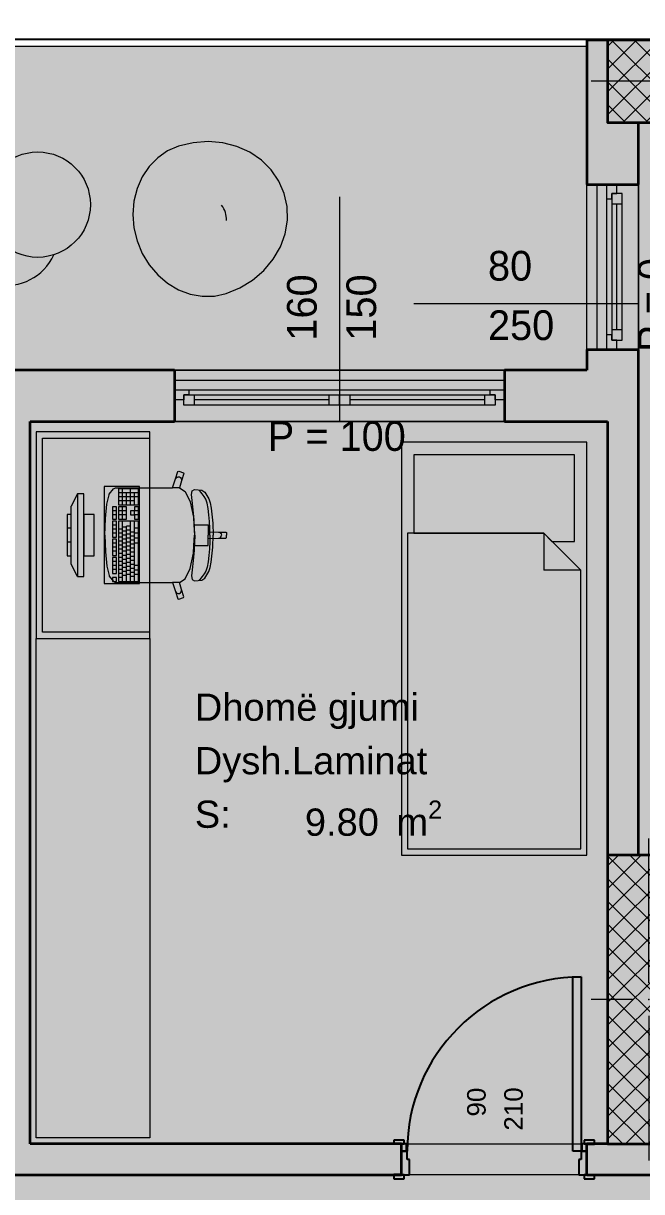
# Model space of a CAD drawing. Header units: millimetres. Extents: x 172821 to 253959, y -36092 to 17885.
# Drawn here: x 197629 to 200626, y 2203 to 7864 of the extents above; entities that cross this region are included whole.
import ezdxf
from ezdxf.enums import TextEntityAlignment as Align

# ---------------------------------------------------------------- set-up
doc = ezdxf.new("R2010")
doc.units = ezdxf.units.MM
doc.header["$MEASUREMENT"] = 0
doc.linetypes.add('Wipeout_Contour', pattern=[1000, 0, -1000])
for name, color, linetype, lineweight in [('A - Fill zone_Pen_No__22', 8, 'Continuous', 35), ('A - Mobilimi_Pen_No__101', 252, 'Continuous', 13), ('A - Mobilimi_Pen_No__18', 9, 'Continuous', 15), ('A - Muret_Pen_No__22', 8, 'Continuous', 35), ('A - Pllaka meskatit_Pen_No__1', 7, 'Continuous', 13), ('A - Pllaka meskatit_Pen_No__22', 8, 'Continuous', 35), ('A - Shtyllat_Pen_No__101', 252, 'Continuous', 13), ('A - Shtyllat_Pen_No__22', 8, 'Continuous', 35), ('ARCHICAD Doors_Pen_No__42', 8, 'Continuous', 25), ('ARCHICAD Windows_Pen_No__101', 252, 'Continuous', 13), ('ARCHICAD Windows_Pen_No__22', 8, 'Continuous', 35), ('ARCHICAD Zone Stamps_Pen_No__101', 252, 'Continuous', 13)]:
    doc.layers.add(name, color=color, linetype=linetype, lineweight=lineweight)
for name, color, linetype, lineweight, true_color in [('A - Fill zone_Pen_No__255', 7, 'Continuous', 13, 0xe8e8e8), ('A - Muret_Pen_No__166', 7, 'Continuous', 13, 0x97cbff), ('A - Muret_Pen_No__82', 7, 'Continuous', 20, 0xaaaaaa), ('ARCHICAD Door Markers_Pen_No__112', 7, 'Continuous', 13, 0xd5aaaa), ('ARCHICAD Window Markers_Pen_No__111', 7, 'Continuous', 13, 0xccccff), ('ARCHICAD Windows_Pen_No__102', 7, 'Continuous', 13, 0xcccccc), ('Model Unit - Zone_Pen_No__102', 7, 'Continuous', 13, 0xcccccc)]:
    doc.layers.add(name, color=color, linetype=linetype, lineweight=lineweight, true_color=true_color)
for name, color, linetype in [('A - Muret', 7, 'Continuous'), ('A - Pllaka meskatit', 7, 'Continuous'), ('A - Shtyllat', 7, 'Continuous'), ('ARCHICAD Window Markers', 7, 'Continuous'), ('ARCHICAD Windows', 7, 'Continuous'), ('Model Unit - Zone', 7, 'Continuous')]:
    doc.layers.add(name, color=color, linetype=linetype)
doc.styles.add('GENERATED_STYLE_1', font='GOTHIC.TTF')
doc.styles.add('GENERATED_STYLE_2', font='arial.ttf')
pattern_1 = [(45, (0, 0), (-55.154327, 55.154327), []), (135, (0, 0), (55.154327, 55.154327), [])]

# ---------------------------------------------------------------- blocks, each defined once
blk = doc.blocks.new('Slab_1', base_point=(232061.1, 7783.8))
at = {"layer": 'A - Pllaka meskatit_Pen_No__1', "color": 7, "linetype": 'Continuous', "lineweight": 13, "flags": 128}
blk.add_lwpolyline([(232061.1, 7783.8), (190161.1, 7783.8), (190161.1, -3216.2), (191111.1, -3216.2), (191111.1, -7116.2), (191511.1, -7116.2), (191511.1, -8316.2), (195311.1, -8316.2), (195311.1, -7116.2), (200461.1, -7116.2), (200461.1, -10116.2), (218411.1, -10116.2), (218411.1, -8866.2), (232061.1, -8866.2)], close=True, dxfattribs=at)
blk = doc.blocks.new('Dhomë gjumi_Dysh.Laminat _40', base_point=(199036.1, 4283.4))
at = {"layer": 'ARCHICAD Zone Stamps_Pen_No__101', "color": 252, "lineweight": 13, "insert": (198993.5, 4097.7), "char_height": 132, "attachment_point": 1, "style": 'GENERATED_STYLE_2'}
blk.add_mtext('\\A1;{\\pql;\\pt0,6060;\\fArial|b0|i0|c0|p34;9.80\\fArial|b0|i0|c0|p34;\\A1{\\H.66x;\\S^  ;}\\fArial|b0|i0|c0|p34; m\\fArial|b0|i0|c0|p34;\\A1{\\H.66x;\\S2^  ;}}', dxfattribs=at)
at = {"layer": 'ARCHICAD Zone Stamps_Pen_No__101', "color": 252, "lineweight": 13, "style": 'GENERATED_STYLE_2'}
for tag, p in [('DUMMY_849', (199612.3, 4646.4)), ('ROOM_NAME', (198459.8, 4616.3)), ('DUMMY_850', (199612.3, 4387.2)), ('ROOM_NUMBER', (198459.8, 4357)), ('measuredAreaCode', (198459.8, 4097.7))]:
    blk.add_attdef(tag, text='', height=132, dxfattribs=at).set_placement(p, align=Align.TOP_LEFT)
blk = doc.blocks.new('Slab_5', base_point=(232061.1, 7783.8))
at = {"layer": 'A - Pllaka meskatit_Pen_No__22', "color": 8, "linetype": 'Continuous', "lineweight": 35, "flags": 128}
blk.add_lwpolyline([(232061.1, 7783.8), (190161.1, 7783.8), (190161.1, -3216.2), (191111.1, -3216.2), (191111.1, -7116.2), (191511.1, -7116.2), (191511.1, -8316.2), (195311.1, -8316.2), (195311.1, -7116.2), (200461.1, -7116.2), (200461.1, -10116.2), (218411.1, -10116.2), (218411.1, -8866.2), (232061.1, -8866.2)], close=True, dxfattribs=at)
blk = doc.blocks.new('Wall_3', base_point=(232061.1, 7783.8))
at = {"color": 254, "linetype": 'Wipeout_Contour', "lineweight": 0, "ltscale": 791454.667299}
blk.add_wipeout([(195061.1, 7783.8), (195061.1, 7753.8), (200361.1, 7753.8), (200361.1, 7783.8)], dxfattribs=at).dxf.layer = 'A - Muret'
at = {"layer": 'A - Muret_Pen_No__166', "color": 151, "linetype": 'Continuous', "lineweight": 13, "true_color": 0x97cbff, "flags": 128}
for points in [[(200461.1, 7783.8), (195061.1, 7783.8)], [(195061.1, 7753.8), (200361.1, 7753.8)]]:
    blk.add_lwpolyline(points, dxfattribs=at)
at = {"layer": 'A - Muret_Pen_No__22', "color": 8, "linetype": 'Continuous', "lineweight": 35}
blk.add_line((200361.1, 7783.8), (200361.1, 7753.8), dxfattribs=at)
blk = doc.blocks.new('Wall_48', base_point=(197661.1, 6183.8))
at = {"layer": 'A - Muret_Pen_No__82', "linetype": 'Continuous', "lineweight": 0, "true_color": 0xd4d4d4}
blk.add_hatch(color=254, dxfattribs=at).paths.add_polyline_path([(197511.1, 5933.8), (197511.1, 2433.8), (197661.1, 2433.8), (197661.1, 5933.8)])
at = {"layer": 'A - Muret_Pen_No__22', "color": 8, "linetype": 'Continuous', "lineweight": 35, "flags": 128}
for points in [[(197511.1, 5933.8), (197511.1, 2433.8)], [(197661.1, 2433.8), (197661.1, 5933.8)]]:
    blk.add_lwpolyline(points, dxfattribs=at)
blk = doc.blocks.new('Door 25')
at = {"layer": 'ARCHICAD Doors_Pen_No__42', "color": 8, "linetype": 'Continuous', "lineweight": 25}
for p, q in [((382, 0), (382, 844)), ((382, 844), (422, 844)), ((422, 844), (422, 0)), ((-437, 54), (-487, 54)), ((-487, 54), (-487, 35)), ((-487, 35), (-437, 35)), ((-450, 35), (-487, 35)), ((-450, 35), (-487, 35)), ((-425, 35), (-450, 35)), ((-450, 35), (-450, 0)), ((-450, 0), (-450, 35)), ((-450, 0), (-450, 35)), ((-450, 0), (-425, 0)), ((-422, 0), (-450, 0)), ((-450, 0), (-450, -115)), ((-450, -115), (-450, 0)), ((-450, -115), (-450, 0)), ((-437, 35), (-437, 54)), ((-425, 0), (-425, 35)), ((-422, -40), (-422, 0)), ((422, 0), (382, 0)), ((450, 0), (422, 0)), ((422, 0), (422, -40)), ((450, 35), (425, 35)), ((425, 35), (425, 0)), ((425, 0), (450, 0)), ((487, 54), (437, 54)), ((437, 54), (437, 35)), ((437, 35), (487, 35)), ((450, 0), (450, 35)), ((450, 0), (450, 35)), ((450, 0), (450, 35)), ((450, 35), (487, 35)), ((450, 35), (487, 35)), ((450, -115), (450, 0)), ((450, -115), (450, 0)), ((450, -115), (450, 0)), ((487, 35), (487, 54)), ((-410, -40), (-422, -40)), ((-410, -115), (-410, -40)), ((422, -40), (410, -40)), ((410, -40), (410, -115)), ((-437, -115), (-487, -115)), ((-487, -115), (-487, -134)), ((-450, -115), (-487, -115)), ((-450, -115), (-487, -115)), ((-487, -134), (-437, -134)), ((-450, -115), (-410, -115)), ((-437, -134), (-437, -115)), ((410, -115), (450, -115)), ((487, -115), (437, -115)), ((437, -115), (437, -134)), ((437, -134), (487, -134)), ((450, -115), (487, -115)), ((450, -115), (487, -115)), ((487, -134), (487, -115))]:
    blk.add_line(p, q, dxfattribs=at)
blk.add_arc((422, 0), 844, 90, 180, dxfattribs=at)
blk = doc.blocks.new('D Marker 22')
at = {"layer": 'ARCHICAD Door Markers_Pen_No__112', "color": 9, "lineweight": 13, "true_color": 0xd5aaaa, "style": 'GENERATED_STYLE_2'}
for tag, p in [('AC_MarkerText_3', (-165.9, -155.7)), ('AC_MarkerText_2', (14.1, -224))]:
    blk.add_attdef(tag, text='', height=90, rotation=270, dxfattribs=at).set_placement(p, align=Align.BOTTOM_LEFT)
blk = doc.blocks.new('Wall_57', base_point=(203661.1, 2433.8))
at = {"layer": 'A - Muret_Pen_No__82', "linetype": 'Continuous', "lineweight": 0, "true_color": 0xd4d4d4}
for points in [[(196711.1, 2283.8), (199461.1, 2283.8), (199461.1, 2433.8), (196711.1, 2433.8)], [(200361.1, 2283.8), (200961.1, 2283.8), (200961.1, 2433.8), (200361.1, 2433.8)]]:
    blk.add_hatch(color=254, dxfattribs=at).paths.add_polyline_path(points)
at = {"layer": 'A - Muret_Pen_No__22', "color": 8, "linetype": 'Continuous', "lineweight": 35}
for p, q in [((199461.1, 2433.8), (199424.1, 2433.8)), ((199461.1, 2398.8), (199461.1, 2433.8)), ((199461.1, 2283.8), (199461.1, 2398.8)), ((200361.1, 2433.8), (200398.1, 2433.8)), ((200361.1, 2398.8), (200361.1, 2433.8)), ((200361.1, 2283.8), (200361.1, 2398.8)), ((199461.1, 2283.8), (199424.1, 2283.8)), ((200361.1, 2283.8), (200398.1, 2283.8))]:
    blk.add_line(p, q, dxfattribs=at)
at = {"layer": 'A - Muret_Pen_No__22', "color": 8, "linetype": 'Continuous', "lineweight": 35, "flags": 128}
for points in [[(199461.1, 2433.8), (197661.1, 2433.8)], [(200461.1, 2433.8), (200361.1, 2433.8)], [(196711.1, 2283.8), (199461.1, 2283.8)], [(200361.1, 2283.8), (200961.1, 2283.8)]]:
    blk.add_lwpolyline(points, dxfattribs=at)
at = {"layer": 'ARCHICAD Door Markers_Pen_No__112', "color": 9, "lineweight": 13, "true_color": 0xd5aaaa}
ref = blk.add_blockref('D Marker 22', (199911.1, 2283.8), dxfattribs=dict(at, rotation=180))
ref.add_attrib('AC_MarkerText_2', '90', dxfattribs={"color": 9, "lineweight": 13, "true_color": 0xd5aaaa, "height": 90, "rotation": 90, "style": 'GENERATED_STYLE_2'}).set_placement((199896.9, 2566.6), align=Align.BOTTOM_LEFT)
ref.add_attrib('AC_MarkerText_3', '210', dxfattribs={"color": 9, "lineweight": 13, "true_color": 0xd5aaaa, "height": 90, "rotation": 90, "style": 'GENERATED_STYLE_2'}).set_placement((200076.9, 2498.3), align=Align.BOTTOM_LEFT)
at = {"layer": 'ARCHICAD Doors_Pen_No__42', "color": 8, "linetype": 'Continuous', "lineweight": 25, "zscale": 1000}
blk.add_blockref('Door 25', (199911.1, 2398.8), dxfattribs=at)
blk = doc.blocks.new('Double Sash Window 25')
at = {"layer": 'ARCHICAD Windows_Pen_No__101', "color": 252, "linetype": 'Continuous', "lineweight": 13}
for p, q in [((-800, 105), (800, 105)), ((800, 105), (-800, 105)), ((-800, 105), (-800, -95)), ((-800, 0), (-800, 105)), ((800, -95), (800, 105)), ((800, 0), (800, 105)), ((-800, 0), (-755, 0)), ((-800, -50), (-800, 0)), ((-800, -50), (-800, 0)), ((-755, 25), (-705, 25)), ((-755, -25), (-755, 25)), ((-755, 0), (-755, -25)), ((-705, 25), (-50, 25)), ((-705, 25), (-705, -25)), ((-705, 25), (-50, 25)), ((-705, 0), (-50, 0)), ((-50, -25), (-50, 25)), ((-50, 25), (0, 25)), ((0, 25), (0, -25)), ((0, 25), (50, 25)), ((0, -25), (0, 25)), ((50, 25), (705, 25)), ((50, 25), (50, -25)), ((50, 25), (705, 25)), ((50, 0), (705, 0)), ((705, -25), (705, 25)), ((705, 25), (755, 25)), ((755, 25), (755, -25)), ((755, -25), (755, 0)), ((755, 0), (800, 0)), ((800, -50), (800, 0)), ((800, -50), (800, 0)), ((-730, -50), (-800, -50)), ((-800, -145), (-800, -50)), ((-755, -25), (-730, -25)), ((-705, -25), (-755, -25)), ((-730, -25), (-730, -50)), ((0, -50), (-730, -50)), ((-50, -25), (-705, -25)), ((0, -25), (-50, -25)), ((50, -25), (0, -25)), ((730, -50), (0, -50)), ((705, -25), (50, -25)), ((755, -25), (705, -25)), ((730, -50), (730, -25)), ((730, -25), (755, -25)), ((800, -50), (730, -50)), ((800, -145), (800, -50)), ((-800, -95), (800, -95)), ((-800, -145), (800, -145))]:
    blk.add_line(p, q, dxfattribs=at)
blk = doc.blocks.new('W Marker 25_16')
at = {"layer": 'ARCHICAD Window Markers_Pen_No__111', "color": 254, "linetype": 'Continuous', "lineweight": 13, "true_color": 0xccccff}
blk.add_line((0, 840), (0, -250), dxfattribs=at)
at = {"layer": 'ARCHICAD Window Markers_Pen_No__111', "color": 254, "lineweight": 13, "true_color": 0xccccff, "char_height": 144, "attachment_point": 7, "rotation": 90, "style": 'GENERATED_STYLE_1'}
for s, insert in [('\\A1;{\\pql;\\pt0;\\fCentury Gothic|b0|i0|c0|p34;160\\fCentury Gothic|b0|i0|c0|p34;\\A1{\\H.66x;\\S^  ;}\\fCentury Gothic|b0|i0|c0|p34;\\fCentury Gothic|b0|i0|c0|p34;}', (-68.3, 142.5)), ('\\A1;{\\pql;\\pt0;\\fCentury Gothic|b0|i0|c0|p34;150\\fCentury Gothic|b0|i0|c0|p34;\\A1{\\H.66x;\\S^  ;}\\fCentury Gothic|b0|i0|c0|p34;\\fCentury Gothic|b0|i0|c0|p34;}', (219.7, 142.5))]:
    blk.add_mtext(s, dxfattribs=dict(at, insert=insert))
at = {"layer": 'ARCHICAD Window Markers_Pen_No__111', "color": 254, "lineweight": 13, "true_color": 0xccccff, "insert": (-347.6, -433.7), "char_height": 144, "attachment_point": 7, "style": 'GENERATED_STYLE_1'}
blk.add_mtext('\\A1;{\\pql;\\pt0;\\fCentury Gothic|b0|i0|c0|p34;P = 100\\fCentury Gothic|b0|i0|c0|p34;\\A1{\\H.66x;\\S^  ;}\\fCentury Gothic|b0|i0|c0|p34;\\fCentury Gothic|b0|i0|c0|p34;}', dxfattribs=at)
blk = doc.blocks.new('Wall_75', base_point=(194461.1, 6183.8))
at = {"layer": 'A - Muret_Pen_No__82', "linetype": 'Continuous', "lineweight": 0, "true_color": 0xd4d4d4}
for points in [[(198361.1, 6183.8), (197111.1, 6183.8), (197111.1, 5933.8), (198361.1, 5933.8)], [(200361.1, 6183.8), (199961.1, 6183.8), (199961.1, 5933.8), (200361.1, 5933.8)], [(200611.1, 6183.8), (200361.1, 6183.8), (200611.1, 5933.8)], [(200361.1, 5933.8), (200611.1, 5933.8), (200361.1, 6183.8)]]:
    blk.add_hatch(color=254, dxfattribs=at).paths.add_polyline_path(points)
at = {"layer": 'A - Muret_Pen_No__22', "color": 8, "linetype": 'Continuous', "lineweight": 35}
for p, q in [((198361.1, 6183.8), (198361.1, 6088.8)), ((199961.1, 6183.8), (199961.1, 6088.8)), ((198361.1, 6088.8), (198361.1, 6038.8)), ((199961.1, 6088.8), (199961.1, 6038.8)), ((198361.1, 6038.8), (198361.1, 5933.8)), ((199961.1, 6038.8), (199961.1, 5933.8))]:
    blk.add_line(p, q, dxfattribs=at)
at = {"layer": 'A - Muret_Pen_No__22', "color": 8, "linetype": 'Continuous', "lineweight": 35, "flags": 128}
for points in [[(198361.1, 6183.8), (197111.1, 6183.8)], [(200361.1, 6183.8), (199961.1, 6183.8)], [(200611.1, 5933.8), (200611.1, 6183.8)], [(197661.1, 5933.8), (198361.1, 5933.8)], [(199961.1, 5933.8), (200461.1, 5933.8)]]:
    blk.add_lwpolyline(points, dxfattribs=at)
at = {"layer": 'ARCHICAD Window Markers', "color": 254, "lineweight": 13, "true_color": 0xccccff}
blk.add_blockref('W Marker 25_16', (199161.1, 6183.8), dxfattribs=at)
at = {"layer": 'ARCHICAD Windows_Pen_No__101', "color": 252, "linetype": 'Continuous', "lineweight": 13, "zscale": 1000, "rotation": 180}
blk.add_blockref('Double Sash Window 25', (199161.1, 6038.8), dxfattribs=at)
blk = doc.blocks.new('Window 25')
at = {"layer": 'ARCHICAD Windows_Pen_No__101', "color": 252, "linetype": 'Continuous', "lineweight": 13}
for p, q in [((-400, 105), (400, 105)), ((-400, 0), (-355, 0)), ((-355, 25), (-305, 25)), ((-355, -25), (-355, 25)), ((-355, 0), (-355, -25)), ((-305, 25), (-305, -25)), ((-305, 25), (305, 25)), ((-305, 0), (305, 0)), ((305, -25), (305, 25)), ((305, 25), (355, 25)), ((355, 25), (355, -25)), ((355, -25), (355, 0)), ((355, 0), (400, 0)), ((-330, -50), (-400, -50)), ((-355, -25), (-330, -25)), ((-305, -25), (-355, -25)), ((-330, -25), (-330, -50)), ((305, -25), (-305, -25)), ((355, -25), (305, -25)), ((330, -50), (330, -25)), ((330, -25), (355, -25)), ((400, -50), (330, -50)), ((-400, -145), (400, -145))]:
    blk.add_line(p, q, dxfattribs=at)
at = {"layer": 'ARCHICAD Windows_Pen_No__102', "color": 254, "linetype": 'Continuous', "lineweight": 13, "true_color": 0xcccccc}
for p, q in [((400, 105), (-400, 105)), ((-400, 105), (-400, -95)), ((400, -95), (400, 105)), ((-305, 25), (305, 25)), ((330, -50), (-330, -50)), ((-400, -95), (400, -95))]:
    blk.add_line(p, q, dxfattribs=at)
at = {"layer": 'ARCHICAD Windows_Pen_No__22', "color": 8, "linetype": 'Continuous', "lineweight": 35}
for p, q in [((-400, 0), (-400, 105)), ((400, 0), (400, 105)), ((-400, -50), (-400, 0)), ((-400, -50), (-400, 0)), ((400, -50), (400, 0)), ((400, -50), (400, 0)), ((-400, -145), (-400, -50)), ((400, -145), (400, -50))]:
    blk.add_line(p, q, dxfattribs=at)
blk = doc.blocks.new('W Marker 25_34')
at = {"layer": 'ARCHICAD Window Markers_Pen_No__111', "color": 254, "linetype": 'Continuous', "lineweight": 13, "true_color": 0xccccff}
blk.add_line((177, -1090), (177, 0), dxfattribs=at)
at = {"layer": 'ARCHICAD Window Markers_Pen_No__111', "color": 254, "lineweight": 13, "true_color": 0xccccff, "char_height": 144, "attachment_point": 7, "style": 'GENERATED_STYLE_1'}
for s, insert, rotation in [('\\A1;{\\pql;\\pt0;\\fCentury Gothic|b0|i0|c0|p34;P = 0\\fCentury Gothic|b0|i0|c0|p34;\\A1{\\H.66x;\\S^  ;}\\fCentury Gothic|b0|i0|c0|p34;\\fCentury Gothic|b0|i0|c0|p34;}', (412.1, 183.7), 180), ('\\A1;{\\pql;\\pt0;\\fCentury Gothic|b0|i0|c0|p34;250\\fCentury Gothic|b0|i0|c0|p34;\\A1{\\H.66x;\\S^  ;}\\fCentury Gothic|b0|i0|c0|p34;\\fCentury Gothic|b0|i0|c0|p34;}', (396.6, -730), 90), ('\\A1;{\\pql;\\pt0;\\fCentury Gothic|b0|i0|c0|p34;80\\fCentury Gothic|b0|i0|c0|p34;\\A1{\\H.66x;\\S^  ;}\\fCentury Gothic|b0|i0|c0|p34;\\fCentury Gothic|b0|i0|c0|p34;}', (108.6, -730), 90)]:
    blk.add_mtext(s, dxfattribs=dict(at, insert=insert, rotation=rotation))
blk = doc.blocks.new('Wall_80', base_point=(200611.1, 7783.8))
at = {"layer": 'A - Muret_Pen_No__82', "linetype": 'Continuous', "lineweight": 0, "true_color": 0xd4d4d4}
for points in [[(200461.1, 7783.8), (200361.1, 7783.8), (200361.1, 7753.8), (200461.1, 7753.8)], [(200361.1, 7753.8), (200361.1, 7083.8), (200611.1, 7083.8), (200611.1, 7383.8), (200461.1, 7383.8), (200461.1, 7753.8)], [(200361.1, 6183.8), (200611.1, 6183.8), (200611.1, 6283.8), (200361.1, 6283.8)]]:
    blk.add_hatch(color=254, dxfattribs=at).paths.add_polyline_path(points)
at = {"layer": 'A - Muret_Pen_No__166', "color": 151, "linetype": 'Continuous', "lineweight": 13, "true_color": 0x97cbff}
blk.add_line((200461.1, 7783.8), (200361.1, 7783.8), dxfattribs=at)
at = {"layer": 'A - Muret_Pen_No__22', "color": 8, "linetype": 'Continuous', "lineweight": 35}
for p, q in [((200361.1, 7783.8), (200361.1, 7753.8)), ((200361.1, 7083.8), (200456.1, 7083.8)), ((200456.1, 7083.8), (200506.1, 7083.8)), ((200506.1, 7083.8), (200611.1, 7083.8)), ((200361.1, 6283.8), (200456.1, 6283.8)), ((200456.1, 6283.8), (200506.1, 6283.8)), ((200506.1, 6283.8), (200611.1, 6283.8))]:
    blk.add_line(p, q, dxfattribs=at)
at = {"layer": 'A - Muret_Pen_No__22', "color": 8, "linetype": 'Continuous', "lineweight": 35, "flags": 128}
for points in [[(200361.1, 7753.8), (200361.1, 7083.8)], [(200611.1, 7083.8), (200611.1, 7383.8)], [(200361.1, 6283.8), (200361.1, 6183.8)], [(200611.1, 6183.8), (200611.1, 6283.8)]]:
    blk.add_lwpolyline(points, dxfattribs=at)
at = {"layer": 'ARCHICAD Window Markers_Pen_No__111', "color": 254, "lineweight": 13, "true_color": 0xccccff, "rotation": 270}
blk.add_blockref('W Marker 25_34', (200611.1, 6683.8), dxfattribs=at)
at = {"layer": 'ARCHICAD Windows', "color": 21, "linetype": 'Continuous', "lineweight": 18, "true_color": 0xff9955, "xscale": -1, "zscale": 1000, "rotation": 270}
blk.add_blockref('Window 25', (200506.1, 6683.8), dxfattribs=at)
blk = doc.blocks.new('Wall_372', base_point=(200611.1, 6183.8))
at = {"layer": 'A - Muret_Pen_No__82', "linetype": 'Continuous', "lineweight": 0, "true_color": 0xd4d4d4}
blk.add_hatch(color=254, dxfattribs=at).paths.add_polyline_path([(200461.1, 5933.8), (200461.1, 3833.8), (200611.1, 3833.8), (200611.1, 5933.8)])
at = {"layer": 'A - Muret_Pen_No__22', "color": 8, "linetype": 'Continuous', "lineweight": 35, "flags": 128}
for points in [[(200461.1, 5933.8), (200461.1, 3833.8)], [(200611.1, 3833.8), (200611.1, 5933.8)]]:
    blk.add_lwpolyline(points, dxfattribs=at)
blk = doc.blocks.new('Column_40', base_point=(200661.1, 3133.8))
at = {"layer": 'A - Shtyllat_Pen_No__101', "linetype": 'Continuous', "lineweight": 13}
h = blk.add_hatch(dxfattribs=at)
h.set_pattern_fill('Concrete_Block', color=252, style=0, pattern_type=2)
h.set_pattern_definition(pattern_1)
h.paths.add_polyline_path([(200861.1, 3833.8), (200461.1, 3833.8), (200461.1, 2433.8), (200861.1, 2433.8)])
at = {"layer": 'A - Shtyllat_Pen_No__101', "color": 252, "linetype": 'Continuous', "lineweight": 13}
for p, q in [((200661.1, 3213.8), (200661.1, 3913.8)), ((200581.1, 3133.8), (200381.1, 3133.8)), ((200741.1, 3133.8), (200941.1, 3133.8)), ((200661.1, 3053.8), (200661.1, 2353.8))]:
    blk.add_line(p, q, dxfattribs=at)
blk.add_point((200661.1, 3133.8), dxfattribs=at)
at = {"layer": 'A - Shtyllat_Pen_No__22', "color": 8, "linetype": 'Continuous', "lineweight": 35, "flags": 128}
blk.add_lwpolyline([(200861.1, 3833.8), (200461.1, 3833.8), (200461.1, 2433.8), (200861.1, 2433.8)], close=True, dxfattribs=at)
blk = doc.blocks.new('Column_52', base_point=(201161.1, 7583.8))
at = {"layer": 'A - Shtyllat_Pen_No__101', "linetype": 'Continuous', "lineweight": 13}
h = blk.add_hatch(dxfattribs=at)
h.set_pattern_fill('Concrete_Block', color=252, style=0, pattern_type=2)
h.set_pattern_definition(pattern_1)
h.paths.add_polyline_path([(201861.1, 7383.8), (201861.1, 7783.8), (200461.1, 7783.8), (200461.1, 7383.8)])
at = {"layer": 'A - Shtyllat_Pen_No__101', "color": 252, "linetype": 'Continuous', "lineweight": 13}
for p, q in [((201161.1, 7663.8), (201161.1, 7863.8)), ((201081.1, 7583.8), (200381.1, 7583.8)), ((201241.1, 7583.8), (201941.1, 7583.8)), ((201161.1, 7503.8), (201161.1, 7303.8))]:
    blk.add_line(p, q, dxfattribs=at)
blk.add_point((201161.1, 7583.8), dxfattribs=at)
at = {"layer": 'A - Shtyllat_Pen_No__22', "color": 8, "linetype": 'Continuous', "lineweight": 35, "flags": 128}
blk.add_lwpolyline([(201861.1, 7383.8), (201861.1, 7783.8), (200461.1, 7783.8), (200461.1, 7383.8)], close=True, dxfattribs=at)
blk = doc.blocks.new('Bean Bag 24')
at = {"layer": 'A - Mobilimi_Pen_No__18', "color": 9, "linetype": 'Continuous', "lineweight": 15}
for p, q in [((309.9, 743.7), (246.7, 724.8)), ((375, 750), (309.9, 743.7)), ((440.1, 743.7), (375, 750)), ((503.3, 724.8), (440.1, 743.7)), ((187.5, 694), (134, 652.2)), ((246.7, 724.8), (187.5, 694)), ((562.5, 694), (503.3, 724.8)), ((616, 652.2), (562.5, 694)), ((134, 652.2), (87.7, 600.7)), ((662.3, 600.7), (616, 652.2)), ((87.7, 600.7), (50.2, 541.1)), ((699.8, 541.1), (662.3, 600.7)), ((50.2, 541.1), (22.6, 475.1)), ((727.4, 475.1), (699.8, 541.1)), ((22.6, 475.1), (5.7, 404.7)), ((744.3, 404.7), (727.4, 475.1)), ((5.7, 404.7), (0, 332.2)), ((750, 332.2), (744.3, 404.7)), ((0, 332.2), (5.7, 274.5)), ((744.3, 274.5), (750, 332.2)), ((5.7, 274.5), (22.6, 218.6)), ((727.4, 218.6), (744.3, 274.5)), ((22.6, 218.6), (50.2, 166.1)), ((699.8, 166.1), (727.4, 218.6)), ((50.2, 166.1), (87.7, 118.7)), ((87.7, 118.7), (134, 77.7)), ((616, 77.7), (662.3, 118.7)), ((662.3, 118.7), (699.8, 166.1)), ((134, 77.7), (187.5, 44.5)), ((562.5, 44.5), (616, 77.7)), ((187.5, 44.5), (246.7, 20)), ((246.7, 20), (309.9, 5)), ((309.9, 5), (375, 0)), ((375, 0), (440.1, 5)), ((440.1, 5), (503.3, 20)), ((503.3, 20), (562.5, 44.5))]:
    blk.add_line(p, q, dxfattribs=at)
blk.add_arc((375, 337.5), 112.5, 70, 110, dxfattribs=at)
blk = doc.blocks.new('Dining Table 01 25')
at = {"layer": 'A - Mobilimi_Pen_No__18', "color": 9, "linetype": 'Continuous', "lineweight": 15}
for p, q in [((2420, 550), (0, 550)), ((0, 550), (0, 0)), ((2420, 0), (2420, 550)), ((0, 0), (2420, 0))]:
    blk.add_line(p, q, dxfattribs=at)
at = {"layer": 'A - Mobilimi_Pen_No__18', "color": 9, "linetype": 'Continuous', "lineweight": 15, "flags": 128}
blk.add_lwpolyline([(0, 0), (2420, 0), (2420, 550), (0, 550)], close=True, dxfattribs=at)
blk = doc.blocks.new('Office Workstation Solo 25_2')
at = {"layer": 'A - Mobilimi_Pen_No__18', "color": 9, "linetype": 'Continuous', "lineweight": 15}
for p, q in [((-970, 0), (-1000, 0)), ((-1000, 0), (-1000, -30)), ((-30, 0), (-970, 0)), ((0, 0), (-30, 0)), ((0, -30), (0, 0)), ((-1000, -30), (-1000, -550)), ((-970, -30), (-30, -30)), ((-970, -550), (-970, -30)), ((-30, -30), (-30, -550)), ((0, -550), (0, -30)), ((-400, -150), (-600, -150)), ((-600, -150), (-600, -170)), ((-533.3, -170), (-533.3, -150)), ((-466.7, -170), (-466.7, -150)), ((-400, -170), (-400, -150)), ((-700, -200), (-640, -170)), ((-300, -200), (-700, -200)), ((-700, -200), (-700, -230)), ((-640, -170), (-360, -170)), ((-600, -170), (-400, -170)), ((-300, -200), (-360, -170)), ((-300, -230), (-300, -200)), ((-700, -230), (-300, -230)), ((-400, -230), (-600, -230)), ((-600, -230), (-600, -280)), ((-600, -280), (-400, -280)), ((-400, -280), (-400, -230)), ((-581.1, -335.2), (-649.9, -342.4)), ((-580, -335.1), (-581.1, -335.2)), ((-500, -332.6), (-580, -335.1)), ((-500, -332.6), (-420, -335.1)), ((-420, -335.1), (-418.9, -335.2)), ((-418.9, -335.2), (-350.1, -342.4)), ((-724.7, -375.1), (-729.3, -383.7)), ((-729.3, -383.7), (-729.3, -414.7)), ((-705.6, -369.1), (-725.2, -369.1)), ((-725.2, -369.1), (-725.2, -388.5)), ((-725.2, -388.5), (-705.6, -388.5)), ((-697.9, -353.9), (-724.7, -375.1)), ((-705.6, -388.5), (-705.6, -369.1)), ((-695.8, -353.1), (-697.9, -353.9)), ((-649.9, -342.4), (-695.8, -353.1)), ((-607.7, -369.1), (-686, -369.1)), ((-686, -369.1), (-686, -388.5)), ((-686, -388.5), (-607.7, -388.5)), ((-666.5, -388.5), (-666.5, -369.1)), ((-646.9, -388.5), (-646.9, -369.1)), ((-627.3, -388.5), (-627.3, -369.1)), ((-607.7, -388.5), (-607.7, -369.1)), ((-519.6, -369.1), (-597.9, -369.1)), ((-597.9, -369.1), (-597.9, -388.5)), ((-597.9, -388.5), (-519.6, -388.5)), ((-578.3, -388.5), (-578.3, -369.1)), ((-558.7, -388.5), (-558.7, -369.1)), ((-539.2, -388.5), (-539.2, -369.1)), ((-519.6, -388.5), (-519.6, -369.1)), ((-431.5, -369.1), (-509.8, -369.1)), ((-509.8, -369.1), (-509.8, -388.5)), ((-509.8, -388.5), (-431.5, -388.5)), ((-490.2, -388.5), (-490.2, -369.1)), ((-470.6, -388.5), (-470.6, -369.1)), ((-451, -388.5), (-451, -369.1)), ((-431.5, -388.5), (-431.5, -369.1)), ((-362.9, -369.1), (-421.7, -369.1)), ((-421.7, -369.1), (-421.7, -388.5)), ((-421.7, -388.5), (-362.9, -388.5)), ((-402.1, -388.5), (-402.1, -369.1)), ((-382.5, -388.5), (-382.5, -369.1)), ((-362.9, -388.5), (-362.9, -369.1)), ((-350.1, -342.4), (-304.2, -353.1)), ((-304.2, -353.1), (-302.1, -353.9)), ((-302.1, -353.9), (-275.3, -375.1)), ((-275.3, -375.1), (-270.7, -383.7)), ((-270.7, -383.7), (-270.7, -414.7)), ((-729.3, -414.7), (-729.3, -450.8)), ((-729.3, -450.8), (-729.3, -659.9)), ((-431.5, -398.2), (-725.2, -398.2)), ((-725.2, -398.2), (-725.2, -495.2)), ((-725.2, -417.6), (-431.5, -417.6)), ((-725.2, -437), (-455.9, -437)), ((-705.6, -417.6), (-705.6, -398.2)), ((-695.8, -437), (-695.8, -417.6)), ((-690.9, -456.4), (-690.9, -437)), ((-686, -417.6), (-686, -398.2)), ((-676.2, -437), (-676.2, -417.6)), ((-671.4, -456.4), (-671.4, -437)), ((-666.5, -417.6), (-666.5, -398.2)), ((-656.7, -437), (-656.7, -417.6)), ((-651.8, -456.4), (-651.8, -437)), ((-646.9, -417.6), (-646.9, -398.2)), ((-637.1, -437), (-637.1, -417.6)), ((-632.2, -456.4), (-632.2, -437)), ((-627.3, -417.6), (-627.3, -398.2)), ((-617.5, -437), (-617.5, -417.6)), ((-612.6, -456.4), (-612.6, -437)), ((-607.7, -417.6), (-607.7, -398.2)), ((-597.9, -437), (-597.9, -417.6)), ((-593, -456.4), (-593, -437)), ((-588.1, -417.6), (-588.1, -398.2)), ((-578.3, -437), (-578.3, -417.6)), ((-573.4, -456.4), (-573.4, -437)), ((-568.5, -417.6), (-568.5, -398.2)), ((-558.7, -437), (-558.7, -417.6)), ((-553.9, -456.4), (-553.9, -437)), ((-549, -417.6), (-549, -398.2)), ((-539.2, -437), (-539.2, -417.6)), ((-534.3, -456.4), (-534.3, -437)), ((-529.4, -417.6), (-529.4, -398.2)), ((-519.6, -437), (-519.6, -417.6)), ((-514.7, -456.4), (-514.7, -437)), ((-509.8, -417.6), (-509.8, -398.2)), ((-500, -437), (-500, -417.6)), ((-495.1, -456.4), (-495.1, -437)), ((-490.2, -417.6), (-490.2, -398.2)), ((-480.4, -437), (-480.4, -417.6)), ((-475.5, -456.4), (-475.5, -437)), ((-470.6, -417.6), (-470.6, -398.2)), ((-460.8, -437), (-460.8, -417.6)), ((-455.9, -456.4), (-455.9, -437)), ((-431.5, -495.2), (-431.5, -398.2)), ((-362.9, -398.2), (-421.7, -398.2)), ((-421.7, -398.2), (-421.7, -437)), ((-421.7, -417.6), (-362.9, -417.6)), ((-421.7, -437), (-362.9, -437)), ((-402.1, -437), (-402.1, -398.2)), ((-382.5, -437), (-382.5, -398.2)), ((-362.9, -437), (-362.9, -398.2)), ((-274.8, -398.2), (-353.1, -398.2)), ((-353.1, -398.2), (-353.1, -495.2)), ((-353.1, -417.6), (-274.8, -417.6)), ((-353.1, -437), (-294.4, -437)), ((-333.5, -475.8), (-333.5, -398.2)), ((-314, -495.2), (-314, -398.2)), ((-294.4, -495.2), (-294.4, -398.2)), ((-274.8, -495.2), (-274.8, -398.2)), ((-270.7, -414.7), (-270.7, -450.8)), ((-270.7, -450.8), (-270.7, -659.9)), ((-725.2, -456.4), (-431.5, -456.4)), ((-725.2, -475.8), (-431.5, -475.8)), ((-725.2, -495.2), (-431.5, -495.2)), ((-700.7, -475.8), (-700.7, -456.4)), ((-690.9, -495.2), (-690.9, -475.8)), ((-681.1, -475.8), (-681.1, -456.4)), ((-668.9, -495.2), (-668.9, -475.8)), ((-661.6, -475.8), (-661.6, -456.4)), ((-646.9, -495.2), (-646.9, -475.8)), ((-642, -475.8), (-642, -456.4)), ((-622.4, -475.8), (-622.4, -456.4)), ((-602.8, -475.8), (-602.8, -456.4)), ((-583.2, -475.8), (-583.2, -456.4)), ((-563.6, -475.8), (-563.6, -456.4)), ((-544.1, -475.8), (-544.1, -456.4)), ((-539.2, -495.2), (-539.2, -475.8)), ((-524.5, -475.8), (-524.5, -456.4)), ((-514.7, -495.2), (-514.7, -475.8)), ((-504.9, -475.8), (-504.9, -456.4)), ((-490.2, -495.2), (-490.2, -475.8)), ((-485.3, -475.8), (-485.3, -456.4)), ((-465.7, -495.2), (-465.7, -475.8)), ((-402.1, -475.8), (-421.7, -475.8)), ((-421.7, -475.8), (-421.7, -495.2)), ((-421.7, -495.2), (-362.9, -495.2)), ((-382.5, -456.4), (-402.1, -456.4)), ((-402.1, -456.4), (-402.1, -475.8)), ((-402.1, -495.2), (-402.1, -475.8)), ((-402.1, -475.8), (-382.5, -475.8)), ((-382.5, -475.8), (-382.5, -456.4)), ((-362.9, -475.8), (-382.5, -475.8)), ((-382.5, -495.2), (-382.5, -475.8)), ((-362.9, -495.2), (-362.9, -475.8)), ((-353.1, -456.4), (-274.8, -456.4)), ((-353.1, -475.8), (-294.4, -475.8)), ((-353.1, -495.2), (-274.8, -495.2)), ((-1000, -550), (-970, -550)), ((-30, -550), (0, -550)), ((-772.6, -675.6), (-808.1, -687)), ((-777.8, -678.4), (-781.4, -683)), ((-772.6, -675.6), (-777.8, -678.4)), ((-729.3, -659.9), (-772.6, -675.6)), ((-729.3, -694.2), (-729.3, -659.9)), ((-270.7, -694.2), (-270.7, -659.9)), ((-270.7, -659.9), (-227.4, -675.6)), ((-227.4, -675.6), (-222.2, -678.4)), ((-227.4, -675.6), (-191.9, -687)), ((-222.2, -678.4), (-218.6, -683)), ((-808.1, -687), (-810, -690.8)), ((-810, -690.8), (-802.5, -713.5)), ((-802.5, -713.5), (-798.7, -715.4)), ((-798.7, -715.4), (-763.3, -704)), ((-781.4, -683), (-783, -688.6)), ((-783, -688.6), (-782.3, -694.4)), ((-782.3, -694.4), (-779.5, -699.5)), ((-779.5, -699.5), (-774.8, -703.1)), ((-774.8, -703.1), (-769.2, -704.7)), ((-769.2, -704.7), (-763.3, -704)), ((-763.3, -704), (-729.2, -694.4)), ((-729.3, -694.2), (-729.2, -694.4)), ((-729.2, -694.4), (-711.8, -722.2)), ((-711.8, -722.2), (-662.1, -746)), ((-288.2, -722.2), (-337.9, -746)), ((-270.8, -694.4), (-288.2, -722.2)), ((-270.7, -694.2), (-270.8, -694.4)), ((-236.7, -704), (-270.8, -694.4)), ((-230.8, -704.7), (-236.7, -704)), ((-201.3, -715.4), (-236.7, -704)), ((-225.2, -703.1), (-230.8, -704.7)), ((-220.5, -699.5), (-225.2, -703.1)), ((-217.7, -694.4), (-220.5, -699.5)), ((-218.6, -683), (-217, -688.6)), ((-217, -688.6), (-217.7, -694.4)), ((-197.5, -713.5), (-201.3, -715.4)), ((-190, -690.8), (-197.5, -713.5)), ((-191.9, -687), (-190, -690.8)), ((-714.7, -755.8), (-721.4, -767.3)), ((-721.4, -767.3), (-718.1, -803.4)), ((-715, -792.8), (-718.8, -790.2)), ((-697.5, -752.7), (-714.7, -755.8)), ((-668.5, -755.3), (-697.5, -752.7)), ((-623.2, -761.1), (-668.5, -755.3)), ((-662.1, -746), (-587.7, -761.9)), ((-572.3, -765.8), (-623.2, -761.1)), ((-587.7, -761.9), (-550.3, -764.3)), ((-500, -768.1), (-572.3, -765.8)), ((-550.3, -764.3), (-500, -767.5)), ((-550.3, -764.3), (-550.3, -803)), ((-449.7, -764.3), (-500, -767.5)), ((-500, -768.1), (-427.7, -765.8)), ((-412.3, -761.9), (-449.7, -764.3)), ((-449.7, -764.3), (-449.7, -803)), ((-427.7, -765.8), (-376.8, -761.1)), ((-337.9, -746), (-412.3, -761.9)), ((-376.8, -761.1), (-331.5, -755.3)), ((-331.5, -755.3), (-302.5, -752.7)), ((-302.5, -752.7), (-285.3, -755.8)), ((-285.3, -755.8), (-278.6, -767.3)), ((-285, -792.8), (-281.2, -790.2)), ((-278.6, -767.3), (-281.9, -803.4)), ((-718.1, -803.4), (-707.6, -816.6)), ((-708.8, -798), (-715, -792.8)), ((-699.7, -804.2), (-708.8, -798)), ((-707.6, -816.6), (-676.5, -836.7)), ((-688, -814.2), (-699.7, -804.2)), ((-674.8, -821.9), (-688, -814.2)), ((-676.5, -836.7), (-656.6, -843.9)), ((-654.5, -828.2), (-674.8, -821.9)), ((-656.6, -843.9), (-630.7, -848.7)), ((-628.5, -833.1), (-654.5, -828.2)), ((-630.7, -848.7), (-557.5, -855.7)), ((-598.5, -836.8), (-628.5, -833.1)), ((-566.1, -839.3), (-598.5, -836.8)), ((-532.7, -840.8), (-566.1, -839.3)), ((-550.3, -803), (-550.3, -832.9)), ((-550.3, -832.9), (-516.9, -832.9)), ((-500, -841.3), (-532.7, -840.8)), ((-516.9, -832.9), (-500, -832.9)), ((-516.9, -832.9), (-515.1, -882.8)), ((-483.1, -832.9), (-500, -832.9)), ((-500, -841.3), (-467.3, -840.8)), ((-483.1, -832.9), (-484.9, -882.8)), ((-449.7, -832.9), (-483.1, -832.9)), ((-467.3, -840.8), (-433.9, -839.3)), ((-449.7, -803), (-449.7, -832.9)), ((-369.3, -848.7), (-442.5, -855.7)), ((-433.9, -839.3), (-401.5, -836.8)), ((-401.5, -836.8), (-371.5, -833.1)), ((-371.5, -833.1), (-345.5, -828.2)), ((-343.4, -843.9), (-369.3, -848.7)), ((-345.5, -828.2), (-325.2, -821.9)), ((-323.5, -836.7), (-343.4, -843.9)), ((-325.2, -821.9), (-312, -814.2)), ((-292.4, -816.6), (-323.5, -836.7)), ((-312, -814.2), (-300.3, -804.2)), ((-300.3, -804.2), (-291.2, -798)), ((-281.9, -803.4), (-292.4, -816.6)), ((-291.2, -798), (-285, -792.8)), ((-557.5, -855.7), (-500, -857.9)), ((-515.1, -882.8), (-513.9, -888.5)), ((-515.1, -882.8), (-515.1, -919.6)), ((-513.9, -888.5), (-510.7, -893.3)), ((-510.7, -893.3), (-505.8, -896.6)), ((-505.8, -896.6), (-500, -897.7)), ((-442.5, -855.7), (-500, -857.9)), ((-494.2, -896.6), (-500, -897.7)), ((-489.3, -893.3), (-494.2, -896.6)), ((-486.1, -888.5), (-489.3, -893.3)), ((-484.9, -882.8), (-486.1, -888.5)), ((-484.9, -882.8), (-484.9, -919.6)), ((-515.1, -919.6), (-512.1, -922.6)), ((-512.1, -922.6), (-500, -922.6)), ((-487.9, -922.6), (-500, -922.6)), ((-484.9, -919.6), (-487.9, -922.6))]:
    blk.add_line(p, q, dxfattribs=at)
at = {"layer": 'A - Mobilimi_Pen_No__18', "color": 9, "linetype": 'Continuous', "lineweight": 15, "flags": 128}
for points in [[(0, 0), (-1000, 0), (-1000, -550), (0, -550)], [(-735, -330), (-735, -500), (-265, -500), (-265, -330)]]:
    blk.add_lwpolyline(points, close=True, dxfattribs=at)
blk = doc.blocks.new('Bed 01 25')
at = {"layer": 'A - Mobilimi_Pen_No__18', "color": 9, "linetype": 'Continuous', "lineweight": 15}
for p, q in [((900, 2000), (0, 2000)), ((0, 2000), (0, 0)), ((900, 0), (900, 2000)), ((690, 1560), (690, 1380)), ((870, 1380), (690, 1380)), ((0, 0), (900, 0))]:
    blk.add_line(p, q, dxfattribs=at)
at = {"layer": 'A - Mobilimi_Pen_No__18', "color": 9, "linetype": 'Continuous', "lineweight": 15, "flags": 128}
for points in [[(690, 1560), (730, 1520), (840, 1520), (840, 1940), (60, 1940), (60, 1560)], [(30, 30), (870, 30), (870, 1380), (690, 1560), (30, 1560)]]:
    blk.add_lwpolyline(points, close=True, dxfattribs=at)

msp = doc.modelspace()

# ---------------------------------------------------------------- hatches: boundary and pattern name
at = {"layer": 'A - Fill zone_Pen_No__255', "linetype": 'Continuous', "lineweight": 0, "true_color": 0xf9f9f9}
msp.add_hatch(color=7, dxfattribs=at).paths.add_polyline_path([(190161.1, 7783.8), (203811.1, 7783.8), (203811.1, -1016.2), (202311.1, -1016.2), (202311.1, -966.2), (190161.1, -966.2)])

# ---------------------------------------------------------------- linework, layer by layer
at = {"layer": 'A - Fill zone_Pen_No__22', "color": 8, "linetype": 'Continuous', "lineweight": 35, "flags": 128}
msp.add_lwpolyline([(190161.1, 7783.8), (203811.1, 7783.8), (203811.1, -1016.2), (202311.1, -1016.2), (202311.1, -966.2), (190161.1, -966.2)], close=True, dxfattribs=at)
at = {"layer": 'A - Mobilimi_Pen_No__101', "color": 252, "linetype": 'Continuous', "lineweight": 13}
msp.add_circle((197698.1, 6985.4), 255.4, dxfattribs=at)
msp.add_arc((197544.3, 6848.7), 255.4, 107.869, 335.3761, dxfattribs=at)
at = {"layer": 'Model Unit - Zone_Pen_No__102', "color": 254, "linetype": 'Continuous', "lineweight": 13, "true_color": 0xcccccc, "flags": 128}
for points in [[(195061.1, 7783.8), (195061.1, 7183.8), (194711.1, 7183.8), (194711.1, 6183.8), (200361.1, 6183.8), (200361.1, 7783.8)], [(203661.1, 2433.8), (203661.1, 7533.8), (201861.1, 7533.8), (201861.1, 7383.8), (200611.1, 7383.8), (200611.1, 3833.8), (200861.1, 3833.8), (200861.1, 2433.8)], [(197661.1, 5933.8), (197661.1, 2433.8), (200461.1, 2433.8), (200461.1, 5933.8)], [(203661.1, 2283.8), (194461.1, 2283.8), (194461.1, 1033.8), (200661.1, 1033.8), (201961.1, 1033.8), (202421.1, 1033.8), (202421.1, 883.8), (201961.1, 883.8), (201961.1, -816.2), (203661.1, -816.2)]]:
    msp.add_lwpolyline(points, close=True, dxfattribs=at)

# ---------------------------------------------------------------- block references
at = {"layer": 'A - Mobilimi_Pen_No__18', "color": 9, "linetype": 'Continuous', "lineweight": 15, "zscale": 1000}
for name, p, rotation in [('Bean Bag 24', (198064.8, 7166.7), 287.8689790077858), ('Office Workstation Solo 25_2', (197691.1, 5883.8), 90)]:
    msp.add_blockref(name, p, dxfattribs=dict(at, rotation=rotation))
msp.add_blockref('Bed 01 25', (199461.1, 3833.8), dxfattribs=at)
at = {"layer": 'A - Mobilimi_Pen_No__18', "color": 9, "linetype": 'Continuous', "lineweight": 15, "xscale": -1, "zscale": 1000, "rotation": 90}
msp.add_blockref('Dining Table 01 25', (198241.1, 4883.8), dxfattribs=at)
at = {"layer": 'A - Muret', "color": 8, "lineweight": 35}
for name, p in [('Wall_75', (194461.1, 6183.8)), ('Wall_48', (197661.1, 6183.8)), ('Wall_372', (200611.1, 6183.8)), ('Wall_57', (203661.1, 2433.8))]:
    msp.add_blockref(name, p, dxfattribs=at)
at = {"layer": 'A - Pllaka meskatit', "color": 7, "linetype": 'Continuous', "lineweight": 13}
msp.add_blockref('Slab_1', (232061.1, 7783.8), dxfattribs=at)
at = {"layer": 'A - Pllaka meskatit', "color": 8, "linetype": 'Continuous', "lineweight": 35}
msp.add_blockref('Slab_5', (232061.1, 7783.8), dxfattribs=at)
at = {"layer": 'A - Shtyllat', "color": 8, "lineweight": 35}
msp.add_blockref('Column_40', (200661.1, 3133.8), dxfattribs=at)
at = {"layer": 'Model Unit - Zone', "color": 252, "linetype": 'Continuous', "lineweight": 13}
msp.add_blockref('Dhomë gjumi_Dysh.Laminat _40', (199036.1, 4283.4), dxfattribs=at).add_auto_attribs({'ROOM_NAME': 'Dhomë gjumi', 'ROOM_NUMBER': 'Dysh.Laminat ', 'measuredAreaCode': 'S: '})

# ---------------------------------------------------------------- next in the draw order: block references
at = {"layer": 'A - Muret', "color": 151, "lineweight": 13, "true_color": 0x97cbff}
msp.add_blockref('Wall_3', (232061.1, 7783.8), dxfattribs=at)

# ---------------------------------------------------------------- next in the draw order: block references
at = {"layer": 'A - Muret', "color": 8, "lineweight": 35}
msp.add_blockref('Wall_80', (200611.1, 7783.8), dxfattribs=at)
at = {"layer": 'A - Shtyllat', "color": 8, "lineweight": 35}
msp.add_blockref('Column_52', (201161.1, 7583.8), dxfattribs=at)

doc.saveas('drawing.dxf')
